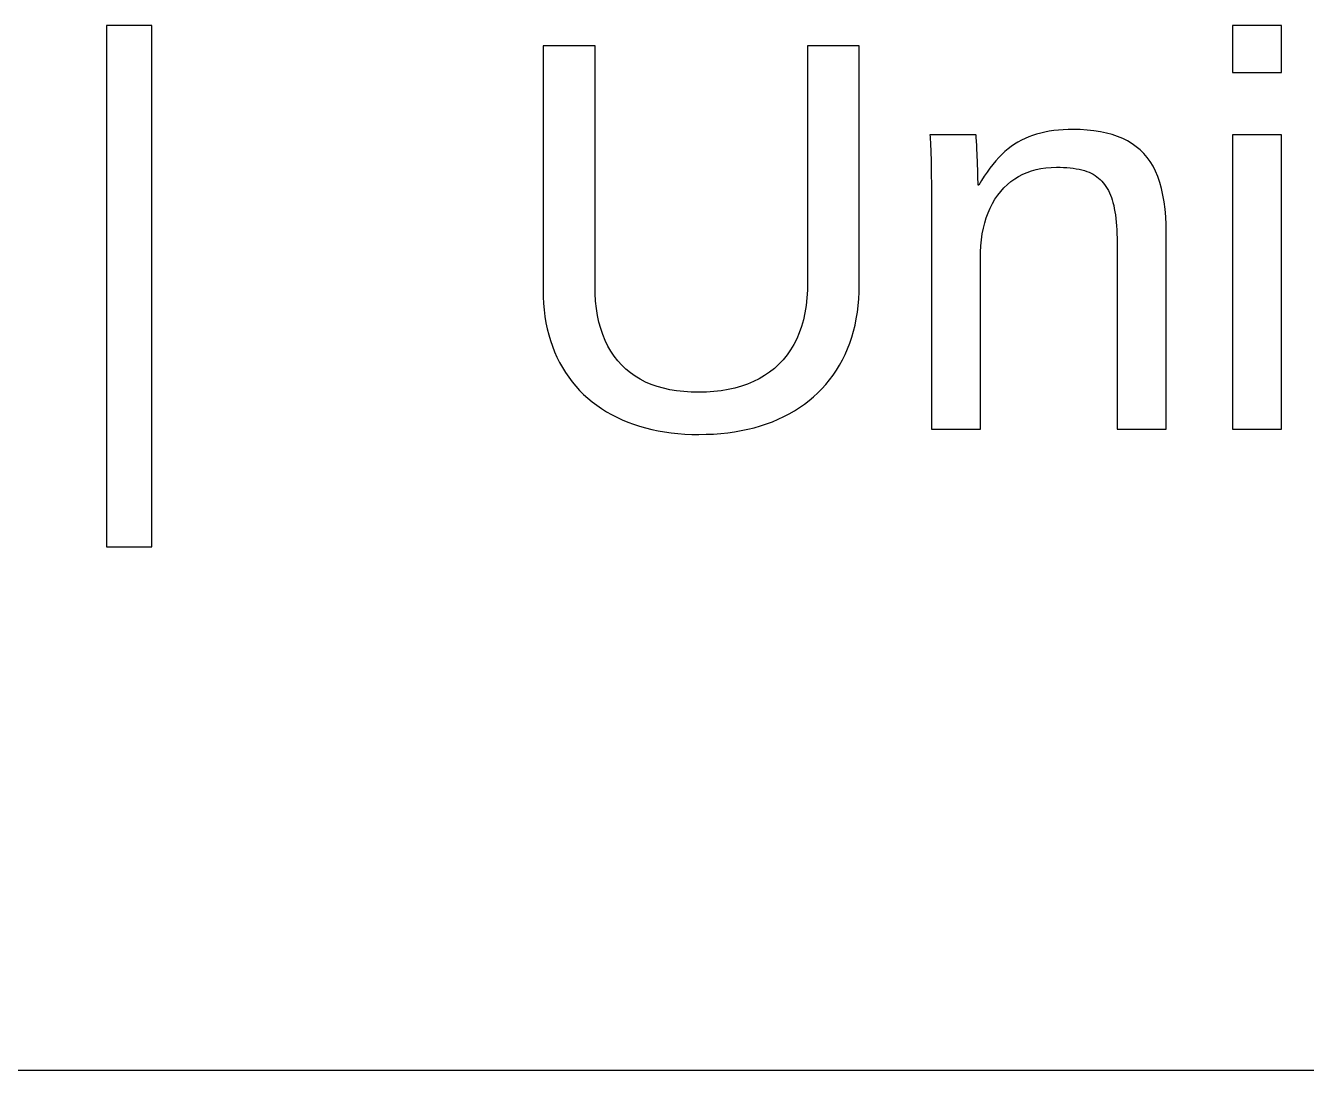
# Model space of a CAD drawing. Header units: metres. Extents: x -140 to 140, y -90 to 90.
# Drawn here: x 62.52 to 70.51, y -79 to -72.48 of the extents above; entities that cross this region are included whole.
import ezdxf

# ---------------------------------------------------------------- set-up
doc = ezdxf.new("R2010")
doc.units = ezdxf.units.M

msp = doc.modelspace()

# ---------------------------------------------------------------- linework, layer by layer
for p, q in [((63.3092, -72.4842), (63.0277, -72.4842)), ((63.0277, -72.4842), (63.0277, -75.7358)), ((63.3092, -75.7358), (63.3092, -72.4842)), ((70.3545, -72.4842), (70.0493, -72.4842)), ((70.0493, -72.4842), (70.0493, -72.7758)), ((70.3545, -72.7758), (70.3545, -72.4842)), ((66.0742, -72.6113), (65.7504, -72.6113)), ((65.7504, -72.6113), (65.7504, -74.132)), ((66.0742, -74.1049), (66.0742, -72.6113)), ((67.722, -72.6113), (67.3999, -72.6113)), ((67.3999, -72.6113), (67.3999, -74.0828)), ((67.722, -74.1015), (67.722, -72.6113)), ((70.0493, -72.7758), (70.3545, -72.7758)), ((68.45, -73.1657), (68.1618, -73.1657)), ((68.1618, -73.1657), (68.1633, -73.1781)), ((68.4503, -73.1672), (68.45, -73.1657)), ((68.8281, -73.1616), (68.8033, -73.1696)), ((68.8538, -73.1546), (68.8281, -73.1616)), ((68.8802, -73.1486), (68.8538, -73.1546)), ((68.9074, -73.1434), (68.8802, -73.1486)), ((68.9354, -73.1393), (68.9074, -73.1434)), ((68.9641, -73.136), (68.9354, -73.1393)), ((68.9937, -73.1337), (68.9641, -73.136)), ((69.0241, -73.1322), (68.9937, -73.1337)), ((69.0553, -73.1318), (69.0241, -73.1322)), ((69.1007, -73.1327), (69.0553, -73.1318)), ((69.1443, -73.1353), (69.1007, -73.1327)), ((69.1859, -73.1398), (69.1443, -73.1353)), ((69.2256, -73.146), (69.1859, -73.1398)), ((69.2634, -73.154), (69.2256, -73.146)), ((69.2993, -73.1637), (69.2634, -73.154)), ((69.3333, -73.1753), (69.2993, -73.1637)), ((70.3545, -73.1657), (70.0493, -73.1657)), ((70.0493, -73.1657), (70.0493, -75)), ((70.3545, -75), (70.3545, -73.1657)), ((68.1633, -73.1781), (68.1647, -73.1935)), ((68.1647, -73.1935), (68.166, -73.2118)), ((68.166, -73.2118), (68.1671, -73.2331)), ((68.1671, -73.2331), (68.1682, -73.2573)), ((68.4506, -73.169), (68.4503, -73.1672)), ((68.4511, -73.1736), (68.4506, -73.169)), ((68.4516, -73.1796), (68.4511, -73.1736)), ((68.4521, -73.187), (68.4516, -73.1796)), ((68.4529, -73.2007), (68.4521, -73.187)), ((68.4545, -73.2355), (68.4529, -73.2007)), ((68.4581, -73.305), (68.4545, -73.2355)), ((68.6702, -73.2375), (68.6499, -73.2529)), ((68.6909, -73.2234), (68.6702, -73.2375)), ((68.7119, -73.2106), (68.6909, -73.2234)), ((68.7336, -73.1989), (68.7119, -73.2106)), ((68.756, -73.1882), (68.7336, -73.1989)), ((68.7793, -73.1784), (68.756, -73.1882)), ((68.8033, -73.1696), (68.7793, -73.1784)), ((69.3653, -73.1886), (69.3333, -73.1753)), ((69.3955, -73.2037), (69.3653, -73.1886)), ((69.4237, -73.2206), (69.3955, -73.2037)), ((69.45, -73.2392), (69.4237, -73.2206)), ((69.4744, -73.2596), (69.45, -73.2392)), ((68.1682, -73.2573), (68.1691, -73.2845)), ((68.1691, -73.2845), (68.1698, -73.3146)), ((68.1698, -73.3146), (68.1705, -73.3477)), ((68.4589, -73.3239), (68.4581, -73.305)), ((68.4597, -73.3469), (68.4589, -73.3239)), ((68.5915, -73.307), (68.5728, -73.3277)), ((68.6106, -73.2877), (68.5915, -73.307)), ((68.6301, -73.2696), (68.6106, -73.2877)), ((68.6499, -73.2529), (68.6301, -73.2696)), ((69.4969, -73.2818), (69.4744, -73.2596)), ((69.5176, -73.306), (69.4969, -73.2818)), ((69.5366, -73.3326), (69.5176, -73.306)), ((68.1705, -73.3477), (68.171, -73.3837)), ((68.171, -73.3837), (68.1714, -73.4227)), ((68.4611, -73.389), (68.4597, -73.3469)), ((68.4621, -73.4221), (68.4611, -73.389)), ((68.519, -73.3976), (68.5018, -73.4235)), ((68.5365, -73.373), (68.519, -73.3976)), ((68.5544, -73.3497), (68.5365, -73.373)), ((68.5728, -73.3277), (68.5544, -73.3497)), ((68.7415, -73.4112), (68.7683, -73.3996)), ((68.7683, -73.3996), (68.7961, -73.3898)), ((68.7961, -73.3898), (68.8251, -73.3817)), ((68.8251, -73.3817), (68.8551, -73.3755)), ((68.8551, -73.3755), (68.8862, -73.371)), ((68.8862, -73.371), (68.9185, -73.3683)), ((68.9185, -73.3683), (68.9518, -73.3674)), ((68.9518, -73.3674), (68.9746, -73.3677)), ((68.9746, -73.3677), (68.9965, -73.3685)), ((68.9965, -73.3685), (69.0176, -73.3698)), ((69.0176, -73.3698), (69.0378, -73.3716)), ((69.0378, -73.3716), (69.0571, -73.3739)), ((69.0571, -73.3739), (69.0756, -73.3768)), ((69.0756, -73.3768), (69.0932, -73.3802)), ((69.0932, -73.3802), (69.1099, -73.3841)), ((69.1099, -73.3841), (69.1258, -73.3885)), ((69.1258, -73.3885), (69.1408, -73.3935)), ((69.1408, -73.3935), (69.155, -73.399)), ((69.155, -73.399), (69.1683, -73.405)), ((69.1683, -73.405), (69.1807, -73.4115)), ((69.554, -73.3615), (69.5366, -73.3326)), ((69.5697, -73.3927), (69.554, -73.3615)), ((69.5838, -73.4262), (69.5697, -73.3927)), ((68.1714, -73.4227), (68.1718, -73.4646)), ((68.1718, -73.4646), (68.1719, -73.5095)), ((68.4636, -73.4793), (68.4621, -73.4221)), ((68.4687, -73.4793), (68.4636, -73.4793)), ((68.4851, -73.4508), (68.4687, -73.4793)), ((68.5018, -73.4235), (68.4851, -73.4508)), ((68.6244, -73.496), (68.6456, -73.4754)), ((68.6456, -73.4754), (68.668, -73.4567)), ((68.668, -73.4567), (68.6914, -73.4397)), ((68.6914, -73.4397), (68.7159, -73.4246)), ((68.7159, -73.4246), (68.7415, -73.4112)), ((69.1807, -73.4115), (69.1924, -73.4186)), ((69.1924, -73.4186), (69.2037, -73.4264)), ((69.2037, -73.4264), (69.2144, -73.4348)), ((69.2144, -73.4348), (69.2247, -73.4439)), ((69.2247, -73.4439), (69.2344, -73.4537)), ((69.2344, -73.4537), (69.2437, -73.4641)), ((69.2437, -73.4641), (69.2524, -73.4752)), ((69.2524, -73.4752), (69.2606, -73.4869)), ((69.5962, -73.462), (69.5838, -73.4262)), ((69.6069, -73.5002), (69.5962, -73.462)), ((68.1719, -73.5095), (68.172, -73.5573)), ((68.172, -73.5573), (68.172, -75)), ((68.5682, -73.5675), (68.5855, -73.5422)), ((68.5855, -73.5422), (68.6043, -73.5183)), ((68.6043, -73.5183), (68.6244, -73.496)), ((69.2606, -73.4869), (69.2684, -73.4993)), ((69.2684, -73.4993), (69.2756, -73.5124)), ((69.2756, -73.5124), (69.2823, -73.5262)), ((69.2823, -73.5262), (69.2886, -73.5406)), ((69.2886, -73.5406), (69.2943, -73.5556)), ((69.2943, -73.5556), (69.2996, -73.5715)), ((69.616, -73.5406), (69.6069, -73.5002)), ((69.6235, -73.5834), (69.616, -73.5406)), ((68.5253, -73.6517), (68.5381, -73.6222)), ((68.5381, -73.6222), (68.5524, -73.5942)), ((68.5524, -73.5942), (68.5682, -73.5675)), ((69.2996, -73.5715), (69.3044, -73.5883)), ((69.3044, -73.5883), (69.3088, -73.6061)), ((69.3088, -73.6061), (69.3128, -73.6249)), ((69.3128, -73.6249), (69.3164, -73.6446)), ((69.3164, -73.6446), (69.3196, -73.6653)), ((69.6293, -73.6285), (69.6235, -73.5834)), ((69.6334, -73.6759), (69.6293, -73.6285)), ((68.496, -73.7483), (68.5043, -73.7147)), ((68.5043, -73.7147), (68.514, -73.6825)), ((68.514, -73.6825), (68.5253, -73.6517)), ((69.3196, -73.6653), (69.3223, -73.6869)), ((69.3223, -73.6869), (69.3246, -73.7095)), ((69.3246, -73.7095), (69.3265, -73.7331)), ((69.6359, -73.7256), (69.6334, -73.6759)), ((68.4839, -73.8197), (68.4892, -73.7833)), ((68.4892, -73.7833), (68.496, -73.7483)), ((69.3265, -73.7331), (69.328, -73.7576)), ((69.328, -73.7576), (69.3291, -73.7831)), ((69.3291, -73.7831), (69.3297, -73.8096)), ((69.6367, -73.7777), (69.6359, -73.7256)), ((69.6367, -75), (69.6367, -73.7777)), ((68.4779, -73.8965), (68.4802, -73.8574)), ((68.4802, -73.8574), (68.4839, -73.8197)), ((69.3297, -73.8096), (69.3299, -73.837)), ((69.3299, -73.837), (69.3299, -75)), ((68.4772, -73.9371), (68.4779, -73.8965)), ((68.4772, -75), (68.4772, -73.9371)), ((66.0752, -74.1543), (66.0742, -74.1049)), ((67.3999, -74.0828), (67.3988, -74.1338)), ((67.7213, -74.1456), (67.722, -74.1015)), ((65.7504, -74.132), (65.7511, -74.1748)), ((65.7511, -74.1748), (65.7532, -74.2168)), ((66.0781, -74.2018), (66.0752, -74.1543)), ((66.083, -74.2475), (66.0781, -74.2018)), ((67.3957, -74.1828), (67.3904, -74.2299)), ((67.3988, -74.1338), (67.3957, -74.1828)), ((67.7155, -74.231), (67.7191, -74.1888)), ((67.7191, -74.1888), (67.7213, -74.1456)), ((65.7532, -74.2168), (65.7568, -74.2577)), ((65.7568, -74.2577), (65.7618, -74.2978)), ((66.0899, -74.2913), (66.083, -74.2475)), ((67.383, -74.2751), (67.3735, -74.3184)), ((67.3904, -74.2299), (67.383, -74.2751)), ((67.7038, -74.3127), (67.7104, -74.2723)), ((67.7104, -74.2723), (67.7155, -74.231)), ((65.7618, -74.2978), (65.7682, -74.337)), ((65.7682, -74.337), (65.776, -74.3752)), ((66.0988, -74.3333), (66.0899, -74.2913)), ((66.1096, -74.3733), (66.0988, -74.3333)), ((67.3618, -74.3598), (67.3481, -74.3992)), ((67.3735, -74.3184), (67.3618, -74.3598)), ((67.6864, -74.3906), (67.6958, -74.3521)), ((67.6958, -74.3521), (67.7038, -74.3127)), ((65.776, -74.3752), (65.7853, -74.4125)), ((65.7853, -74.4125), (65.7959, -74.4489)), ((66.1224, -74.4115), (66.1096, -74.3733)), ((66.1371, -74.4479), (66.1224, -74.4115)), ((67.3322, -74.4368), (67.3142, -74.4724)), ((67.3481, -74.3992), (67.3322, -74.4368)), ((67.6631, -74.4647), (67.6755, -74.4281)), ((67.6755, -74.4281), (67.6864, -74.3906)), ((65.7959, -74.4489), (65.8081, -74.4843)), ((65.8081, -74.4843), (65.8216, -74.5188)), ((65.8216, -74.5188), (65.8365, -74.5524)), ((66.1538, -74.4824), (66.1371, -74.4479)), ((66.1725, -74.515), (66.1538, -74.4824)), ((66.1931, -74.5457), (66.1725, -74.515)), ((67.2941, -74.5061), (67.2719, -74.5379)), ((67.3142, -74.4724), (67.2941, -74.5061)), ((67.634, -74.535), (67.6493, -74.5003)), ((67.6493, -74.5003), (67.6631, -74.4647)), ((65.8365, -74.5524), (65.8529, -74.5851)), ((65.8529, -74.5851), (65.8707, -74.6169)), ((66.2157, -74.5746), (66.1931, -74.5457)), ((66.2403, -74.6016), (66.2157, -74.5746)), ((66.2667, -74.6267), (66.2403, -74.6016)), ((67.2211, -74.5957), (67.1927, -74.6216)), ((67.2475, -74.5677), (67.2211, -74.5957)), ((67.2719, -74.5379), (67.2475, -74.5677)), ((67.5796, -74.6334), (67.5991, -74.6016)), ((67.5991, -74.6016), (67.6173, -74.5688)), ((67.6173, -74.5688), (67.634, -74.535)), ((65.8707, -74.6169), (65.8898, -74.6476)), ((65.8898, -74.6476), (65.9101, -74.6772)), ((65.9101, -74.6772), (65.9315, -74.7056)), ((66.2949, -74.6497), (66.2667, -74.6267)), ((66.3248, -74.6708), (66.2949, -74.6497)), ((66.3565, -74.6899), (66.3248, -74.6708)), ((67.1309, -74.6673), (67.0974, -74.687)), ((67.1626, -74.6455), (67.1309, -74.6673)), ((67.1927, -74.6216), (67.1626, -74.6455)), ((67.537, -74.6934), (67.5589, -74.6639)), ((67.5589, -74.6639), (67.5796, -74.6334)), ((65.9315, -74.7056), (65.9541, -74.7329)), ((65.9541, -74.7329), (65.9779, -74.7591)), ((65.9779, -74.7591), (66.0028, -74.7841)), ((66.3899, -74.7069), (66.3565, -74.6899)), ((66.4251, -74.722), (66.3899, -74.7069)), ((66.462, -74.735), (66.4251, -74.722)), ((66.5007, -74.746), (66.462, -74.735)), ((66.541, -74.7551), (66.5007, -74.746)), ((66.5832, -74.7621), (66.541, -74.7551)), ((66.6271, -74.7671), (66.5832, -74.7621)), ((66.8611, -74.7618), (66.8158, -74.767)), ((66.9048, -74.7545), (66.8611, -74.7618)), ((66.9467, -74.7452), (66.9048, -74.7545)), ((66.9869, -74.7338), (66.9467, -74.7452)), ((67.0255, -74.7203), (66.9869, -74.7338)), ((67.0623, -74.7047), (67.0255, -74.7203)), ((67.0974, -74.687), (67.0623, -74.7047)), ((67.464, -74.7745), (67.4895, -74.7486)), ((67.4895, -74.7486), (67.5139, -74.7216)), ((67.5139, -74.7216), (67.537, -74.6934)), ((66.0028, -74.7841), (66.0289, -74.8079)), ((66.0289, -74.8079), (66.0561, -74.8307)), ((66.0561, -74.8307), (66.0845, -74.8522)), ((66.6727, -74.7701), (66.6271, -74.7671)), ((66.7201, -74.7711), (66.6727, -74.7701)), ((66.7688, -74.7701), (66.7201, -74.7711)), ((66.8158, -74.767), (66.7688, -74.7701)), ((67.3802, -74.8452), (67.4093, -74.8228)), ((67.4093, -74.8228), (67.4373, -74.7993)), ((67.4373, -74.7993), (67.464, -74.7745)), ((66.0845, -74.8522), (66.1141, -74.8727)), ((66.1141, -74.8727), (66.1448, -74.892)), ((66.1448, -74.892), (66.1767, -74.9101)), ((66.1767, -74.9101), (66.2098, -74.9271)), ((67.2165, -74.9393), (67.2516, -74.9229)), ((67.2516, -74.9229), (67.2855, -74.9052)), ((67.2855, -74.9052), (67.3183, -74.8864)), ((67.3183, -74.8864), (67.3498, -74.8663)), ((67.3498, -74.8663), (67.3802, -74.8452)), ((66.2098, -74.9271), (66.2439, -74.9429)), ((66.2439, -74.9429), (66.2788, -74.9574)), ((66.2788, -74.9574), (66.3147, -74.9707)), ((66.3147, -74.9707), (66.3514, -74.9827)), ((66.3514, -74.9827), (66.3891, -74.9935)), ((66.3891, -74.9935), (66.4276, -75.0029)), ((66.4276, -75.0029), (66.4669, -75.0111)), ((66.9863, -75.0102), (67.0271, -75.0017)), ((67.0271, -75.0017), (67.0669, -74.9919)), ((67.0669, -74.9919), (67.1057, -74.9807)), ((67.1057, -74.9807), (67.1436, -74.9682)), ((67.1436, -74.9682), (67.1805, -74.9544)), ((67.1805, -74.9544), (67.2165, -74.9393)), ((68.172, -75), (68.4772, -75)), ((69.3299, -75), (69.6367, -75)), ((70.0493, -75), (70.3545, -75)), ((66.4669, -75.0111), (66.5072, -75.0181)), ((66.5072, -75.0181), (66.5484, -75.0238)), ((66.5484, -75.0238), (66.5904, -75.0282)), ((66.5904, -75.0282), (66.6333, -75.0314)), ((66.6333, -75.0314), (66.6771, -75.0333)), ((66.6771, -75.0333), (66.7218, -75.0339)), ((66.7218, -75.0339), (66.7682, -75.0332)), ((66.7682, -75.0332), (66.8138, -75.0313)), ((66.8138, -75.0313), (66.8583, -75.028)), ((66.8583, -75.028), (66.9019, -75.0234)), ((66.9019, -75.0234), (66.9446, -75.0175)), ((66.9446, -75.0175), (66.9863, -75.0102)), ((63.0277, -75.7358), (63.3092, -75.7358)), ((129, -79), (41, -79))]:
    msp.add_line(p, q)

doc.saveas('drawing.dxf')
